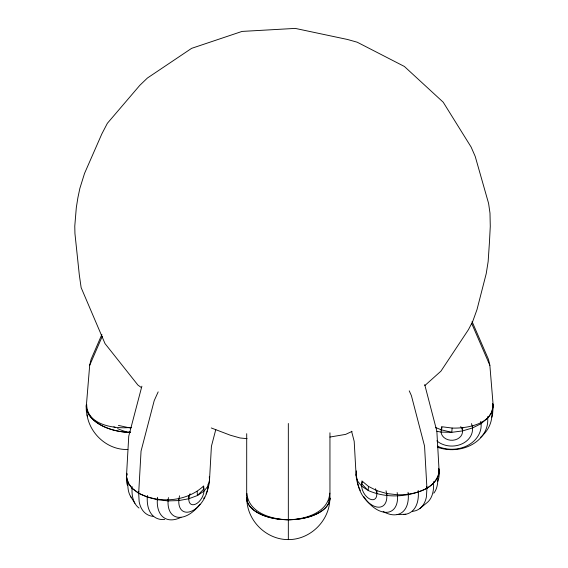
<?xml version="1.0" encoding="UTF-8"?>
<svg xmlns="http://www.w3.org/2000/svg" width="568" height="568" viewBox="0 0 568 568"><rect width="100%" height="100%" fill="white"/><g stroke="black" fill="none" stroke-linecap="round" stroke-linejoin="round"><path stroke-width="0.85" d="M386.034 490.78A20.76 11.985 60 0 1 375.029 506.528A20.76 11.985 60 0 1 357.492 480.926L356.101 475.189L356.349 470.872M357.591 479.214L357.492 480.926L361.617 486.151A10.749 6.205 60 0 0 371.657 499.662A10.749 6.205 60 0 0 375.512 488.693M362.377 482.133A10.749 6.205 60 0 0 361.745 483.936L368.199 490.518L361.617 486.151L361.915 480.911L368.433 486.385L368.199 490.518C386.772 498.654 408.896 497.284 426.916 488.302C433.561 484.213 440.953 476.779 438.716 468.273M376.783 493.727L376.953 490.702L368.433 486.385M386.787 495.559L386.9 493.564L376.953 490.702M397.536 495.885L397.6 494.778C413.717 495.076 436.629 489.609 439.22 470.751M408.285 494.692L408.307 494.266M426.916 488.302L426.44 496.709A41.528 23.977 60 0 1 412.361 511.356M437.736 477.276L437.715 477.702A35.961 20.76 60 0 1 433.774 493.209M492.683 403.812C494.409 423.863 467.237 428.627 452.121 428.059L451.787 432.326L441.066 432.099L436.899 431.325M435.514 427.491L441.244 429.813L451.787 432.326L462.515 430.92L462.757 427.796M462.515 430.92L472.505 427.967L472.668 425.908M472.505 427.967L481.089 423.678L481.174 422.535M481.089 423.678L487.706 417.899M493.209 406.17L492.534 414.853A41.528 33.902 0 0 1 491.86 417.203M101.892 334.438L91.086 359.331L89.687 365.309L86.329 406.021A41.528 33.902 0 0 0 87.444 416.422M246.902 493.422C248.472 512.861 271.824 519.535 288.331 519.727A41.528 21.641 0 0 0 329.859 498.086C329.994 520.309 310.554 539.742 288.331 539.6C266.108 539.742 246.668 520.309 246.803 498.086A41.528 21.641 0 0 0 288.331 519.727C304.839 519.535 328.19 512.861 329.76 493.422L329.859 493.13M215.797 429.529L211.41 446.341L209.5 480.209L208.108 485.938L203.983 491.171L197.401 495.537L188.817 498.747L178.813 500.578L168.064 500.905L157.315 499.712L147.289 497.078L138.684 493.322L132.06 488.281L127.885 482.722L126.444 476.879L126.884 473.286M86.677 404.451C86.698 425.396 115.425 429.23 131.435 427.342M480.713 437.211A40.108 32.752 0 0 0 491.81 412.318L493.223 406.021L489.857 365.309L488.459 359.331L472.079 321.594M127.04 474.422L126.444 476.879L128.744 436.21L141.879 386.204M360.275 490.475A29.366 16.955 60 0 1 356.101 475.189L356.512 473.52M89.687 365.309L102.325 336.206M158.167 391.877L154.205 400.653L141.049 451.099L138.677 493.18C158.962 503.773 186.68 501.92 203.685 485.931L203.983 491.171A10.749 6.205 -60 0 1 193.944 504.675A10.749 6.205 -60 0 1 190.088 493.713M487.671 418.339L491.81 412.318M424.864 385.551L440.931 371.167L468.444 329.66L472.69 321.538L476.999 309.574L486.222 273.648L488.146 261.585L489.438 242.302L490.276 226.391L489.992 213.135L488.594 203.415L475.21 156.406L471.113 147.041L443.21 102.204L404.366 66.449L357.229 42.217L347.595 39.497L295.253 28.4L242.053 31.417L191.629 48.344L147.41 78.029L139.806 85.342L107.366 123.306L101.849 133.878L84.533 173.417L79.868 188.356L77.88 197.778L76.304 207.668L74.777 226.163L74.941 233.519L79.321 274.99L81.139 287.635L105.023 343.597L137.889 385.04L141.453 387.639M419.738 508.601L426.603 503.007A40.108 23.16 60 0 0 433.42 481.65M352.053 431.396L345.635 434.385L329.916 437.048M127.899 449.451C108.076 450.367 89.936 434.179 87.018 414.853M397.082 514.587L405.815 514.239M130.569 428.087L118.385 425.404M247.059 438.666L240.094 437.978L230.317 435.216L211.268 427.96M386.9 493.564L397.6 494.778M452.121 428.059L441.485 426.689L441.066 432.099A10.749 8.776 0 0 0 455.259 439.817A10.749 8.776 0 0 0 460.712 426.618M126.387 475.771L127.864 482.296L132.06 488.281L138.677 493.18A41.528 23.977 -60 0 1 138.805 491.505M130.427 496.169L134.893 503.276M409.237 390.848L411.395 395.633L424.552 446.079L426.923 488.16A41.528 23.977 60 0 0 426.802 486.492M471.61 323.27L489.857 365.309M424.715 384.621L436.856 431.19L439.156 471.859L438.759 470.219M351.564 431.24L354.191 441.322L356.101 475.189M492.69 403.713L493.223 406.021A41.528 33.902 0 0 0 493.045 404.423M209.301 476.758L209.5 480.209A29.366 16.955 -60 0 1 206.028 493.961M208.009 484.234L208.108 485.938A20.76 11.985 -60 0 1 190.571 511.548A20.76 11.985 -60 0 1 179.566 495.8M197.167 491.405L197.401 495.537L203.855 488.956A10.749 6.205 -60 0 0 203.223 487.152M188.647 495.722L188.817 498.747M178.7 498.583L178.813 500.578M168 499.797L168.064 500.905M157.293 499.286L157.315 499.712M138.684 493.322L139.16 501.729A41.528 23.977 -60 0 0 153.239 516.376M127.864 482.296L127.885 482.722M329.951 432.802L329.951 498.086A41.563 21.662 0 0 1 288.331 519.748A41.563 21.662 0 0 1 246.682 498.086L246.711 433.689M288.331 423.487L288.331 539.6M247.158 499.62A41.528 11.729 0 0 1 246.803 498.086M329.859 498.086A41.528 11.729 0 0 1 328.439 501.125M487.472 416.649A35.961 29.366 0 0 1 473.364 443.807A35.961 29.366 0 0 1 437.488 447.257M480.755 421.342A29.366 23.977 0 0 1 468.635 444.929A29.366 23.977 0 0 1 437.346 446.164M471.44 423.629A20.76 16.955 0 0 1 462.593 443.587A20.76 16.955 0 0 1 436.82 440.86M441.244 429.813A10.749 8.776 0 0 1 442.138 427.64M86.379 404.459A41.563 23.941 4.7 0 0 86.293 406.021A41.563 23.941 4.7 0 0 130.257 432.44M130.249 432.369A41.528 23.92 4.7 0 1 86.421 404.466M117.59 428.62A41.528 22.692 22.7 0 0 127.764 432.276A41.528 23.522 -13.6 0 0 130.207 431.836M115.325 427.576A41.528 22.692 22.7 0 1 113.834 426.831M438.915 469.388A29.366 16.955 60 0 1 437.8 481.344M418.19 490.447A40.108 23.16 60 0 1 403.429 514.523M408.072 492.286A35.961 20.76 60 0 1 383.151 511.519M397.174 492.57A29.366 16.955 60 0 1 387.49 512.265A29.366 16.955 60 0 1 363.612 496.418M204.565 497.021A29.366 16.955 -60 0 1 203.749 498.534M200.035 504.214A29.366 16.955 -60 0 1 177.088 517.121A29.366 16.955 -60 0 1 168.426 497.589M180.979 517.32A35.961 20.76 -60 0 1 157.528 497.305M164.692 519.471A40.108 23.16 -60 0 1 147.41 495.466M138.997 508.026A40.108 23.16 -60 0 1 132.181 486.67M131.329 497.575A35.961 20.76 -60 0 1 128.013 481.131M127.488 485.555A29.366 16.955 -60 0 1 126.806 473.563"/></g></svg>
